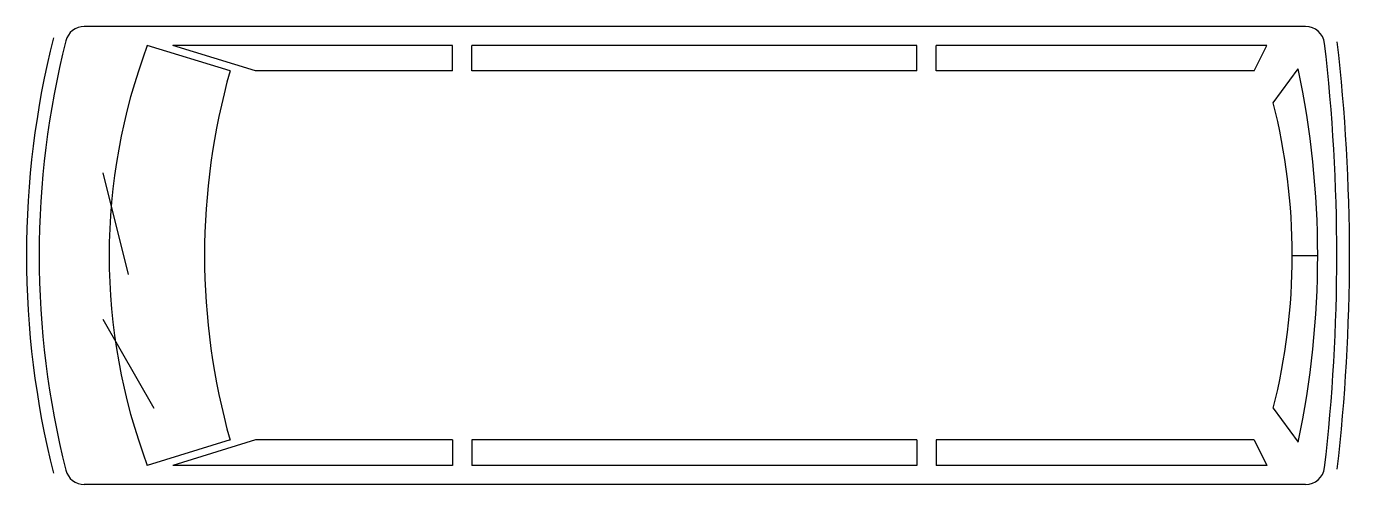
# Model space of a CAD drawing. Extents: x -0.2 to 5.08, y 0.05 to 1.88.
import ezdxf

# ---------------------------------------------------------------- set-up
doc = ezdxf.new("R2010")
doc.units = 0
doc.header["$LTSCALE"] = 1.2
doc.header["$MEASUREMENT"] = 0
doc.layers.add('CARRO', color=3, linetype='CONTINUOUS')

msp = doc.modelspace()

# ---------------------------------------------------------------- linework, layer by layer
at = {"layer": 'CARRO'}
for p, q in [((4.9059, 1.8793), (0.0289, 1.8793)), ((0.6108, 1.7015), (0.2806, 1.8031)), ((0.7124, 1.7015), (0.3822, 1.8031)), ((1.4998, 1.8031), (0.3822, 1.8031)), ((1.4998, 1.7015), (1.4998, 1.8031)), ((3.354, 1.8031), (1.576, 1.8031)), ((1.576, 1.7015), (1.576, 1.8031)), ((3.354, 1.7015), (3.354, 1.8031)), ((3.4302, 1.7015), (3.4302, 1.8031)), ((4.751, 1.8031), (3.4302, 1.8031)), ((4.7002, 1.7015), (4.751, 1.8031)), ((1.4998, 1.7015), (0.7124, 1.7015)), ((3.354, 1.7015), (1.576, 1.7015)), ((4.7002, 1.7015), (3.4302, 1.7015)), ((4.7764, 1.5745), (4.8762, 1.7099)), ((0.1028, 1.2951), (0.2044, 0.8887)), ((4.8526, 0.9649), (4.9542, 0.9649)), ((0.1028, 0.7109), (0.306, 0.3553)), ((4.7764, 0.3553), (4.8762, 0.2199)), ((0.6108, 0.2283), (0.2806, 0.1267)), ((0.7124, 0.2283), (0.3822, 0.1267)), ((1.4998, 0.2283), (0.7124, 0.2283)), ((1.4998, 0.2283), (1.4998, 0.1267)), ((3.354, 0.2283), (1.576, 0.2283)), ((1.576, 0.2283), (1.576, 0.1267)), ((3.354, 0.2283), (3.354, 0.1267)), ((3.4302, 0.2283), (3.4302, 0.1267)), ((4.7002, 0.2283), (3.4302, 0.2283)), ((4.7002, 0.2283), (4.751, 0.1267)), ((1.4998, 0.1267), (0.3822, 0.1267)), ((3.354, 0.1267), (1.576, 0.1267)), ((4.751, 0.1267), (3.4302, 0.1267)), ((4.9059, 0.0505), (0.0289, 0.0505))]:
    msp.add_line(p, q, dxfattribs=at)
for centre, radius, start, end in [((0.0289, 1.8031), 0.0762, 90, 165.8644), ((4.9059, 1.8031), 0.0762, 6.6026, 90), ((3.3572, 0.9649), 3.5592, 165.8644, 194.1356), ((3.3572, 0.9649), 3.5084, 165.8644, 194.1356), ((2.5095, 0.9649), 2.3813, 159.3903, 200.6097), ((-2.3356, 0.9649), 7.366, 353.39738, 6.60262), ((-2.3356, 0.9649), 7.4168, 353.39738, 6.60262), ((3.2302, 0.9649), 2.721, 164.2934, 195.7066), ((1.3559, 0.9649), 3.5983, 348.0504, 11.9496), ((2.3761, 0.9649), 2.4765, 345.75, 14.25), ((0.0289, 0.1267), 0.0762, 194.1356, 270), ((4.9059, 0.1267), 0.0762, 270, 353.3974)]:
    msp.add_arc(centre, radius, start, end, dxfattribs=at)

doc.saveas('drawing.dxf')
